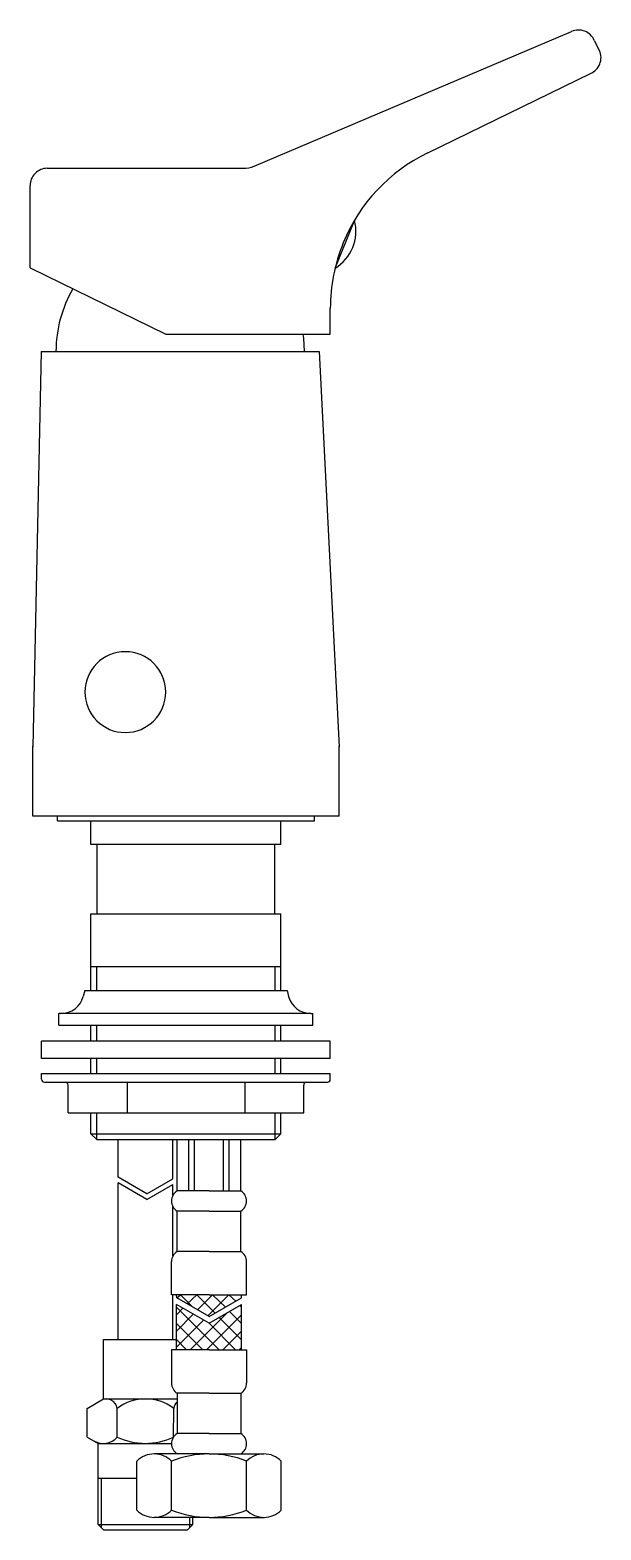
# Model space of a CAD drawing. Extents: x 96.883 to 96.982, y -0.074 to 0.185.
import ezdxf

# ---------------------------------------------------------------- set-up
doc = ezdxf.new("R2010")
doc.units = 0
doc.header["$LTSCALE"] = 0.055903
doc.header["$MEASUREMENT"] = 0
doc.linetypes.add('CONTINU', pattern=[0])
doc.layers.get('0').update_dxf_attribs({"linetype": 'CONTINUOUS'})

msp = doc.modelspace()

# ---------------------------------------------------------------- linework, layer by layer
at = {"linetype": 'CONTINU'}
for points in [[(96.92218, 0.16144), (96.97702, 0.18471)], [(96.95217, 0.16373), (96.98028, 0.17744)], [(96.8864, 0.16104), (96.92023, 0.16104)], [(96.88341, 0.14382), (96.88341, 0.15804)], [(96.93949, 0.15206), (96.9361, 0.14374)], [(96.88341, 0.14382), (96.90688, 0.13237)], [(96.93532, 0.13237), (96.93532, 0.1368)], [(96.90688, 0.13237), (96.93532, 0.13237)], [(96.88534, 0.12939), (96.88391, 0.06101)], [(96.88534, 0.12939), (96.90936, 0.12939)], [(96.90936, 0.12939), (96.9334, 0.12939)], [(96.9334, 0.12939), (96.93682, 0.06101)], [(96.88391, 0.04903), (96.88391, 0.06114)], [(96.93682, 0.04903), (96.93682, 0.06114)], [(96.93682, 0.04903), (96.88391, 0.04903)], [(96.88815, 0.04824), (96.88815, 0.04903)], [(96.88815, 0.04824), (96.93257, 0.04824)], [(96.89394, 0.04417), (96.89394, 0.04824)], [(96.92678, 0.04417), (96.92678, 0.04824)], [(96.93257, 0.04824), (96.93257, 0.04903)], [(96.92678, 0.04417), (96.89394, 0.04417)], [(96.89502, 0.03219), (96.89502, 0.04417)], [(96.9257, 0.03219), (96.9257, 0.04417)], [(96.89394, 0.03219), (96.92678, 0.03219)], [(96.89394, 0.01891), (96.89394, 0.03219)], [(96.92678, 0.01891), (96.92678, 0.03219)], [(96.89394, 0.02308), (96.92678, 0.02308)], [(96.89494, 0.01891), (96.89494, 0.02308)], [(96.92578, 0.01891), (96.92578, 0.02308)], [(96.89289, 0.01891), (96.89261, 0.01788)], [(96.89289, 0.01891), (96.92783, 0.01891)], [(96.92783, 0.01891), (96.92811, 0.01788)], [(96.93196, 0.01492), (96.8884, 0.01492)], [(96.88876, 0.01492), (96.8884, 0.01492)], [(96.8884, 0.01292), (96.8884, 0.01492)], [(96.93196, 0.01492), (96.93232, 0.01492)], [(96.93232, 0.01292), (96.93232, 0.01492)], [(96.8884, 0.01292), (96.93232, 0.01292)], [(96.89394, 0.01018), (96.89394, 0.01292)], [(96.89494, 0.01018), (96.89494, 0.01292)], [(96.92578, 0.01018), (96.92578, 0.01292)], [(96.92678, 0.01018), (96.92678, 0.01292)], [(96.8854, 0.00718), (96.8854, 0.01018)], [(96.93532, 0.01018), (96.8854, 0.01018)], [(96.93532, 0.00718), (96.93532, 0.01018)], [(96.93532, 0.00718), (96.8854, 0.00718)], [(96.89394, 0.00455), (96.89394, 0.00718)], [(96.89494, 0.00455), (96.89494, 0.00718)], [(96.92578, 0.00455), (96.92578, 0.00718)], [(96.92678, 0.00455), (96.92678, 0.00718)], [(96.8854, 0.00455), (96.93532, 0.00455)], [(96.8854, 0.00356), (96.8854, 0.00455)], [(96.8859, 0.00306), (96.93482, 0.00306)], [(96.90018, 0.00306), (96.90018, -0.00224)], [(96.92054, 0.00306), (96.92054, -0.00224)], [(96.93532, 0.00356), (96.93532, 0.00455)], [(96.89, -0.00224), (96.89, 0.00256)], [(96.93073, -0.00224), (96.93073, 0.00256)], [(96.89, -0.00224), (96.93073, -0.00224)], [(96.89394, -0.00587), (96.89394, -0.00224)], [(96.89494, -0.00687), (96.89494, -0.00224)], [(96.92578, -0.00687), (96.92578, -0.00224)], [(96.92678, -0.00587), (96.92678, -0.00224)], [(96.89394, -0.00587), (96.92678, -0.00587)], [(96.89394, -0.00587), (96.89494, -0.00687)], [(96.89494, -0.00687), (96.92578, -0.00687)], [(96.89863, -0.01336), (96.89863, -0.00687)], [(96.90812, -0.01363), (96.90812, -0.00687)], [(96.90886, -0.01573), (96.90886, -0.00687)], [(96.91086, -0.01573), (96.91086, -0.00687)], [(96.91186, -0.01573), (96.91186, -0.00687)], [(96.91685, -0.01573), (96.91685, -0.00687)], [(96.91785, -0.01573), (96.91785, -0.00687)], [(96.91984, -0.01573), (96.91984, -0.00687)], [(96.92678, -0.00587), (96.92578, -0.00687)], [(96.90361, -0.01623), (96.89863, -0.01336)], [(96.89863, -0.04139), (96.89863, -0.01436)], [(96.90361, -0.01723), (96.89863, -0.01436)], [(96.90361, -0.01623), (96.90812, -0.01363)], [(96.90361, -0.01723), (96.90812, -0.01463)], [(96.90812, -0.0165), (96.90812, -0.01463)], [(96.91435, -0.01573), (96.90886, -0.01573)], [(96.91435, -0.01573), (96.91984, -0.01573)], [(96.90812, -0.02698), (96.90812, -0.01845)], [(96.91435, -0.01922), (96.90886, -0.01922)], [(96.90886, -0.02621), (96.90886, -0.01922)], [(96.91435, -0.01922), (96.91984, -0.01922)], [(96.91984, -0.02621), (96.91984, -0.01922)], [(96.90787, -0.0337), (96.90787, -0.02796)], [(96.91435, -0.02621), (96.90886, -0.02621)], [(96.91435, -0.02621), (96.91984, -0.02621)], [(96.92084, -0.0337), (96.92084, -0.02796)], [(96.91435, -0.0337), (96.90787, -0.0337)], [(96.90812, -0.04139), (96.90812, -0.0337)], [(96.90878, -0.03424), (96.90871, -0.0337)], [(96.90878, -0.03424), (96.90941, -0.0337)], [(96.91155, -0.03585), (96.90941, -0.0337)], [(96.91057, -0.03528), (96.91223, -0.0337)], [(96.91539, -0.03686), (96.91223, -0.0337)], [(96.91236, -0.03631), (96.91497, -0.0337)], [(96.91415, -0.03734), (96.91779, -0.0337)], [(96.91435, -0.0337), (96.92084, -0.0337)], [(96.91718, -0.03583), (96.91497, -0.0337)], [(96.91897, -0.0348), (96.91779, -0.0337)], [(96.91999, -0.03421), (96.91999, -0.0337)], [(96.90871, -0.04322), (96.90871, -0.03536)], [(96.91435, -0.03862), (96.90871, -0.03536)], [(96.9161, -0.04322), (96.90871, -0.03583)], [(96.90871, -0.03713), (96.90983, -0.03601)], [(96.91435, -0.03746), (96.90878, -0.03424)], [(96.91435, -0.03746), (96.91999, -0.03421)], [(96.91435, -0.03862), (96.91999, -0.03536)], [(96.91999, -0.03582), (96.9197, -0.03553)], [(96.91999, -0.04322), (96.91999, -0.03536)], [(96.90871, -0.03995), (96.91162, -0.03704)], [(96.90871, -0.04277), (96.91341, -0.03807)], [(96.91328, -0.04322), (96.90871, -0.03865)], [(96.91109, -0.04322), (96.91753, -0.03678)], [(96.91392, -0.04322), (96.91999, -0.03714)], [(96.91893, -0.04322), (96.91435, -0.03862)], [(96.91999, -0.04146), (96.91612, -0.03759)], [(96.91999, -0.03864), (96.91791, -0.03656)], [(96.89614, -0.04139), (96.90871, -0.04139)], [(96.89614, -0.05169), (96.89614, -0.04139)], [(96.91046, -0.04322), (96.90871, -0.04139)], [(96.91674, -0.04322), (96.91999, -0.03996)], [(96.91435, -0.04322), (96.90787, -0.04322)], [(96.90787, -0.04322), (96.90787, -0.04896)], [(96.91435, -0.04322), (96.92084, -0.04322)], [(96.91956, -0.04322), (96.91999, -0.04279)], [(96.92084, -0.04322), (96.92084, -0.04896)], [(96.89331, -0.05332), (96.89614, -0.05169)], [(96.89614, -0.05169), (96.90886, -0.05169)], [(96.91435, -0.05071), (96.90886, -0.05071)], [(96.90886, -0.05071), (96.90886, -0.05769)], [(96.91435, -0.05071), (96.91984, -0.05071)], [(96.91984, -0.05071), (96.91984, -0.05769)], [(96.89331, -0.05829), (96.89331, -0.05332)], [(96.89848, -0.05829), (96.89848, -0.05332)], [(96.90822, -0.05829), (96.90827, -0.05332)], [(96.89331, -0.05829), (96.89519, -0.05938)], [(96.89519, -0.0734), (96.89519, -0.05938)], [(96.89519, -0.05938), (96.90787, -0.05938)], [(96.91435, -0.05769), (96.90886, -0.05769)], [(96.91435, -0.05769), (96.91984, -0.05769)], [(96.91437, -0.06119), (96.90487, -0.06119)], [(96.91437, -0.06119), (96.90886, -0.06119)], [(96.91437, -0.06119), (96.91984, -0.06119)], [(96.91437, -0.06119), (96.92384, -0.06119)], [(96.90188, -0.07092), (96.90188, -0.06244)], [(96.90787, -0.07092), (96.90787, -0.06244)], [(96.92084, -0.07092), (96.92084, -0.06244)], [(96.92683, -0.07092), (96.92683, -0.06244)], [(96.89519, -0.06537), (96.90188, -0.06537)], [(96.89574, -0.07395), (96.89574, -0.06537)], [(96.91435, -0.07217), (96.90487, -0.07217)], [(96.91101, -0.07395), (96.91101, -0.07217)], [(96.91156, -0.0734), (96.91156, -0.07217)], [(96.91435, -0.07217), (96.92386, -0.07217)], [(96.89519, -0.0734), (96.89614, -0.07435)], [(96.89519, -0.0734), (96.91156, -0.0734)], [(96.89614, -0.07435), (96.91061, -0.07435)], [(96.91061, -0.07435), (96.91156, -0.0734)]]:
    msp.add_lwpolyline(points, dxfattribs=at)
for points in [[(96.98095, 0.18313, 0.414218), (96.97702, 0.18471)], [(96.98028, 0.17744, 0.414218), (96.98187, 0.18137)], [(96.95217, 0.16373, 0.184513), (96.93755, 0.14814)], [(96.8864, 0.16104, 0.414243), (96.88341, 0.15804)], [(96.92023, 0.16104, 0.100693), (96.92218, 0.16144)], [(96.9361, 0.14374, 0.33332), (96.93949, 0.15206)], [(96.93755, 0.14814, 0.097384), (96.93532, 0.1368)], [(96.89082, 0.1402, 0.132761), (96.8879, 0.12939)], [(96.93083, 0.12939, 0.034864), (96.93062, 0.13237)], [(96.89988, 0.07748, 1), (96.89988, 0.06351)], [(96.89988, 0.06351, 1), (96.89988, 0.07748)], [(96.88876, 0.01492, 0.339456), (96.89261, 0.01788)], [(96.92811, 0.01788, 0.339456), (96.93196, 0.01492)], [(96.8854, 0.00356, 0.414611), (96.8859, 0.00306)], [(96.89, 0.00256, 0.414214), (96.8895, 0.00306)], [(96.93122, 0.00306, 0.414214), (96.93073, 0.00256)], [(96.93482, 0.00306, 0.41461), (96.93532, 0.00356)], [(96.90886, -0.01573, 0.571422), (96.90886, -0.01922)], [(96.91984, -0.01922, 0.571436), (96.91984, -0.01573)], [(96.90886, -0.02621, 0.265555), (96.90787, -0.02796)], [(96.92084, -0.02796, 0.265562), (96.91984, -0.02621)], [(96.90787, -0.04896, 0.265562), (96.90886, -0.05071)], [(96.91984, -0.05071, 0.265608), (96.92084, -0.04896)], [(96.89848, -0.05332, 0.536886), (96.8957, -0.05194)], [(96.90827, -0.05332, 0.333648), (96.89848, -0.05332)], [(96.90886, -0.05217, 0.179912), (96.90827, -0.05332)], [(96.89443, -0.05894, 0.355228), (96.89848, -0.05829)], [(96.89848, -0.05829, 0.222687), (96.90822, -0.05829)], [(96.90886, -0.05769, 0.571436), (96.90886, -0.06119)], [(96.91984, -0.06119, 0.571542), (96.91984, -0.05769)], [(96.90787, -0.06244, 0.416684), (96.90188, -0.06244)], [(96.92084, -0.06244, 0.192308), (96.90787, -0.06244)], [(96.92683, -0.06244, 0.416668), (96.92084, -0.06244)], [(96.90188, -0.07092, 0.416664), (96.90787, -0.07092)], [(96.90787, -0.07092, 0.192313), (96.92084, -0.07092)], [(96.92084, -0.07092, 0.416686), (96.92683, -0.07092)]]:
    msp.add_lwpolyline(points, format="xyb", dxfattribs=at)
at = {"linetype": 'CONTINUOUS'}
msp.add_lwpolyline([(96.98095, 0.18313), (96.98187, 0.18137)], dxfattribs=at)

doc.saveas('drawing.dxf')
